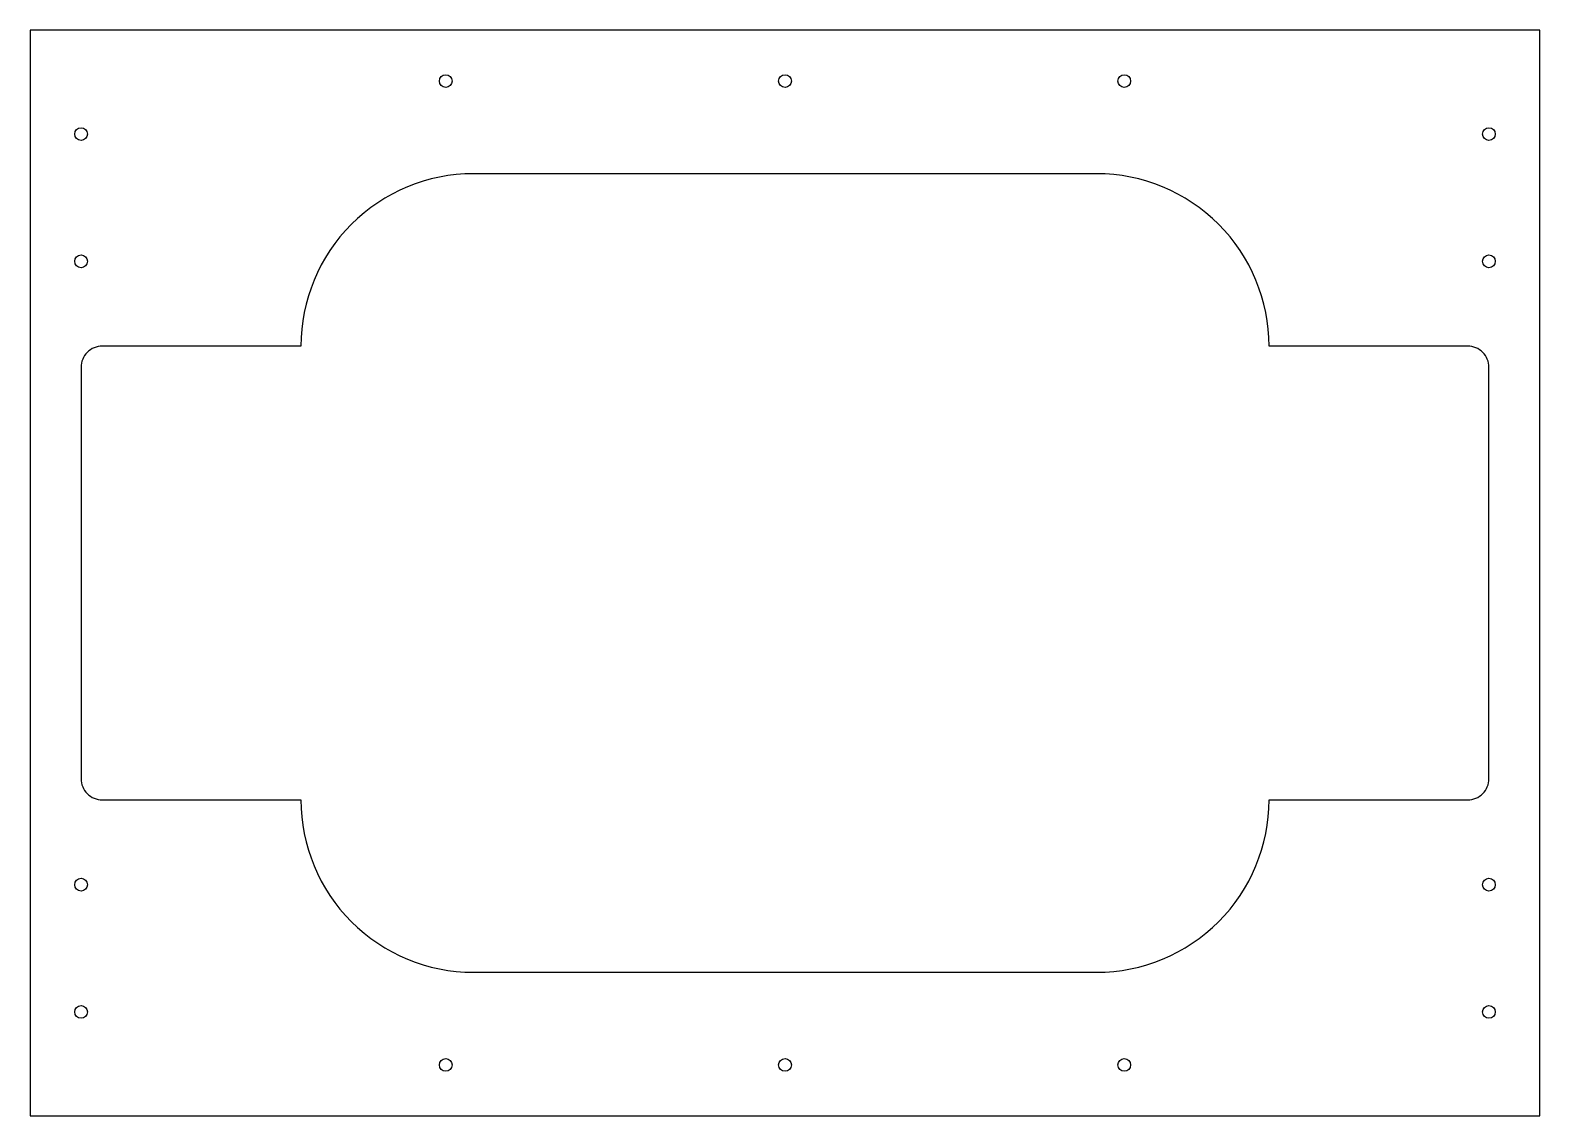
# Model space of a CAD drawing. Extents: x 0 to 356, y 0 to 256.
import ezdxf

# ---------------------------------------------------------------- set-up
doc = ezdxf.new("R2010")
doc.units = 0
doc.layers.get('0').update_dxf_attribs({"linetype": 'CONTINUOUS'})

msp = doc.modelspace()

# ---------------------------------------------------------------- linework, layer by layer
msp.add_lwpolyline([(0, 0), (356, 0), (356, 256), (0, 256)], close=True)
msp.add_lwpolyline([(292.15, 74.5), (339, 74.5, 0.414214), (344, 79.5), (344, 176.5, 0.414214), (339, 181.5), (292.15, 181.5), (292.15, 181.5, 0.414214), (251.5, 222.15), (104.5, 222.15, 0.414214), (63.85, 181.5), (63.85, 181.5), (17, 181.5, 0.414214), (12, 176.5), (12, 79.5, 0.414214), (17, 74.5), (63.85, 74.5), (63.85, 74.5, 0.414214), (104.5, 33.85), (251.5, 33.85, 0.414214), (292.15, 74.5)], format="xyb", close=True)
for centre in [(98, 244), (178, 244), (258, 244), (12, 231.5), (344, 231.5), (12, 201.5), (344, 201.5), (12, 54.5), (344, 54.5), (12, 24.5), (344, 24.5), (98, 12), (178, 12), (258, 12)]:
    msp.add_circle(centre, 1.5)

doc.saveas('drawing.dxf')
